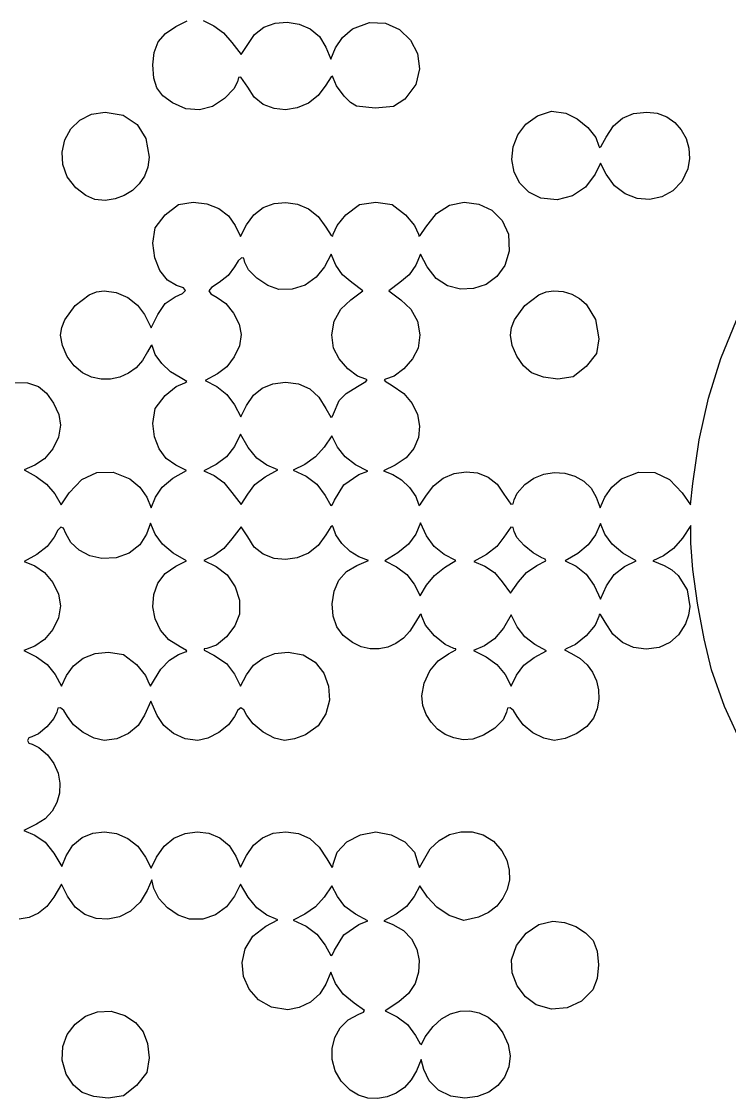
# Model space of a CAD drawing. Extents: x 15 to 288, y 15 to 288.
# Drawn here: x 55.8 to 113.8, y 103.4 to 191.7 of the extents above; entities that cross this region are included whole.
import ezdxf

# ---------------------------------------------------------------- set-up
doc = ezdxf.new("R2010")
doc.units = 0

msp = doc.modelspace()

# ---------------------------------------------------------------- linework, layer by layer
at = {"layer": 'Image'}
for p, q in [((68.40051, 191.28818), (69.333467, 191.770629)), ((70.665795, 191.786173), (71.537747, 191.368259)), ((76.549061, 191.572335), (77.534308, 191.659589)), ((77.534308, 191.659589), (78.517652, 191.503813)), ((67.552755, 190.724276), (68.40051, 191.28818)), ((71.537747, 191.368259), (72.332743, 190.788311)), ((72.332743, 190.788311), (73.019677, 189.980829)), ((74.862915, 190.658642), (75.634426, 191.239527)), ((75.634426, 191.239527), (76.549061, 191.572335)), ((78.517652, 191.503813), (79.42658, 191.107531)), ((79.42658, 191.107531), (80.188581, 190.473266)), ((82.090226, 190.39501), (82.910759, 191.097597)), ((82.910759, 191.097597), (84.295733, 191.624855)), ((84.295733, 191.624855), (85.602404, 191.576461)), ((85.602404, 191.576461), (86.748892, 191.062051)), ((86.748892, 191.062051), (87.65332, 190.19126)), ((66.632117, 189.182381), (66.969213, 190.032261)), ((66.969213, 190.032261), (67.552755, 190.724276)), ((73.019677, 189.980829), (73.782629, 188.999665)), ((74.30704, 189.827154), (74.862915, 190.658642)), ((80.188581, 190.473266), (80.73114, 189.603544)), ((81.521489, 189.561827), (82.090226, 190.39501)), ((87.65332, 190.19126), (88.233811, 189.073723)), ((66.5237, 188.14488), (66.632117, 189.182381)), ((73.782629, 188.999665), (74.30704, 189.827154)), ((80.73114, 189.603544), (81.132057, 188.635644)), ((81.132057, 188.635644), (81.521489, 189.561827)), ((88.233811, 189.073723), (88.408486, 187.819077)), ((66.601221, 187.077944), (66.5237, 188.14488)), ((81.27765, 187.231385), (81.150529, 187.164469)), ((81.326988, 187.102909), (81.27765, 187.231385)), ((88.408486, 187.819077), (88.095468, 186.536956)), ((66.864324, 186.264123), (66.601221, 187.077944)), ((73.478456, 186.751487), (73.164479, 186.177602)), ((73.552182, 187.105897), (73.478456, 186.751487)), ((73.744107, 187.139832), (73.552182, 187.105897)), ((74.307027, 186.334597), (73.744107, 187.139832)), ((80.717817, 186.498863), (80.092076, 185.635963)), ((81.150529, 187.164469), (80.717817, 186.498863)), ((81.595613, 186.442475), (81.326988, 187.102909)), ((82.222689, 185.591009), (81.595613, 186.442475)), ((88.095468, 186.536956), (87.212879, 185.336997)), ((67.358814, 185.614961), (66.864324, 186.264123)), ((68.1305, 185.042), (67.358814, 185.614961)), ((73.164479, 186.177602), (72.409596, 185.390777)), ((74.850157, 185.501647), (74.307027, 186.334597)), ((75.591014, 184.915725), (74.850157, 185.501647)), ((80.092076, 185.635963), (79.29221, 185.010564)), ((82.744921, 185.061873), (82.222689, 185.591009)), ((69.239994, 184.560703), (68.130496, 185.042025)), ((68.130496, 185.042025), (68.1305, 185.042)), ((71.409408, 184.737515), (70.34292, 184.460012)), ((72.409596, 185.390777), (71.409408, 184.737515)), ((76.467622, 184.575244), (75.591014, 184.915725)), ((78.380196, 184.624252), (77.418008, 184.478616)), ((79.29221, 185.010564), (78.380196, 184.624252)), ((83.232053, 184.764066), (82.744921, 185.061873)), ((84.768569, 184.603501), (83.232053, 184.764066)), ((86.258314, 184.747908), (84.768569, 184.603501)), ((87.212879, 185.336997), (86.258314, 184.747908)), ((60.545707, 183.627084), (61.487269, 184.111351)), ((61.487269, 184.111351), (62.61161, 184.287898)), ((62.61161, 184.287898), (64.099602, 184.024486)), ((64.099602, 184.024486), (65.237769, 183.275977)), ((70.34292, 184.460012), (69.239994, 184.560703)), ((77.418008, 184.478616), (76.467622, 184.575244)), ((97.123613, 183.297772), (98.076433, 183.962681)), ((98.076433, 183.962681), (99.238851, 184.365156)), ((99.238851, 184.365156), (100.397593, 184.184007)), ((100.397593, 184.184007), (101.337507, 183.726914)), ((101.337507, 183.726914), (102.213176, 183.014634)), ((104.322433, 183.150004), (105.057197, 183.794892)), ((105.057197, 183.794892), (105.960372, 184.167825)), ((105.960372, 184.167825), (107.062679, 184.287894)), ((107.062679, 184.287894), (107.912887, 184.182657)), ((107.912887, 184.182657), (108.679248, 183.885403)), ((108.679248, 183.885403), (109.341932, 183.423817)), ((59.316163, 182.007627), (59.813234, 182.903156)), ((59.813234, 182.903156), (60.545707, 183.627084)), ((65.237769, 183.275977), (65.965279, 182.104961)), ((96.460168, 182.427691), (97.123613, 183.297772)), ((102.213176, 183.014634), (102.859656, 182.211393)), ((103.725359, 182.214074), (104.322433, 183.150004)), ((109.341932, 183.423817), (109.88111, 182.825584)), ((109.88111, 182.825584), (110.276953, 182.118389)), ((59.080804, 181.008556), (59.316163, 182.007627)), ((65.965279, 182.104961), (66.2213, 180.574028)), ((96.082739, 181.429859), (96.460168, 182.427691)), ((102.859656, 182.211393), (103.112003, 181.481417)), ((103.292275, 181.487924), (103.725359, 182.214074)), ((110.276953, 182.118389), (110.50963, 181.329917)), ((95.987969, 180.381696), (96.082739, 181.429859)), ((103.112003, 181.481417), (103.160475, 181.382695)), ((103.160475, 181.382695), (103.292275, 181.487924)), ((110.50963, 181.329917), (110.559312, 180.487854)), ((59.133468, 179.974003), (59.080804, 181.008556)), ((66.2213, 180.574028), (66.124203, 179.770741)), ((96.172499, 179.360624), (95.987969, 180.381696)), ((110.559312, 180.487854), (110.406169, 179.619884)), ((59.500467, 178.972027), (59.133468, 179.974003)), ((66.124203, 179.770741), (65.848673, 179.036393)), ((96.632969, 178.444064), (96.172499, 179.360624)), ((103.247257, 180.09956), (102.801535, 179.19525)), ((103.708679, 179.198287), (103.247257, 180.09956)), ((110.406169, 179.619884), (109.911563, 178.580827)), ((60.20811, 178.070688), (59.500467, 178.972027)), ((65.848673, 179.036393), (65.418348, 178.389394)), ((97.366023, 177.709436), (96.632969, 178.444064)), ((102.801535, 179.19525), (102.015716, 178.116614)), ((104.395414, 178.233592), (103.708679, 179.198287)), ((109.911563, 178.580827), (109.178211, 177.814718)), ((61.036643, 177.443418), (60.20811, 178.070688)), ((64.856869, 177.848154), (64.187875, 177.431085)), ((65.418348, 178.389394), (64.856869, 177.848154)), ((98.3683, 177.234161), (97.366023, 177.709436)), ((102.015716, 178.116614), (100.950942, 177.401926)), ((105.266001, 177.568449), (104.395414, 178.233592)), ((106.250008, 177.198424), (105.266001, 177.568449)), ((109.178211, 177.814718), (108.276546, 177.325992)), ((61.7722, 177.109), (61.036643, 177.443418)), ((62.621901, 177.043101), (61.7722, 177.109008)), ((61.7722, 177.109008), (61.7722, 177.109)), ((63.435005, 177.156597), (62.621901, 177.043101)), ((64.187875, 177.431085), (63.435005, 177.156597)), ((67.551828, 175.864987), (68.626285, 176.694967)), ((68.626285, 176.694967), (69.848618, 176.893077)), ((69.848618, 176.893077), (70.960157, 176.760162)), ((70.960157, 176.760162), (71.934992, 176.378762)), ((75.587503, 176.446874), (76.482424, 176.785746)), ((76.482424, 176.785746), (77.437919, 176.880228)), ((77.437919, 176.880228), (78.396597, 176.731934)), ((78.396597, 176.731934), (79.301071, 176.342478)), ((82.368473, 175.864989), (83.467293, 176.708114)), ((83.467293, 176.708114), (84.817753, 176.893079)), ((84.817753, 176.893079), (86.168217, 176.708113)), ((86.168217, 176.708113), (87.267033, 175.864989)), ((89.786517, 175.974016), (90.874973, 176.643899)), ((90.874973, 176.643899), (92.071275, 176.888534)), ((92.071275, 176.888534), (93.26367, 176.740282)), ((93.26367, 176.740282), (94.340403, 176.2315)), ((98.368295, 177.23416), (98.3683, 177.234161)), ((99.703154, 177.093628), (98.368295, 177.23416)), ((100.950942, 177.401926), (99.703154, 177.093628)), ((107.277, 177.119083), (106.250008, 177.198424)), ((108.276546, 177.325992), (107.277, 177.119083)), ((66.71754, 174.782816), (67.551828, 175.864987)), ((71.934992, 176.378762), (72.726488, 175.774888)), ((72.726488, 175.774888), (73.288008, 174.974557)), ((74.208942, 175.029511), (74.810546, 175.862)), ((74.810546, 175.862), (75.587503, 176.446874)), ((79.301071, 176.342478), (80.093949, 175.713471)), ((81.638456, 174.974573), (82.368473, 175.864989)), ((87.267033, 175.864989), (87.997051, 174.974571)), ((88.917661, 174.846528), (89.786517, 175.974016)), ((94.340403, 176.2315), (95.189721, 175.394548)), ((73.288008, 174.974557), (73.719646, 174.08332)), ((73.719646, 174.08332), (74.208942, 175.029511)), ((80.093949, 175.713471), (80.717842, 174.846528)), ((81.327013, 174.277489), (81.638456, 174.974573)), ((87.997051, 174.974571), (88.308493, 174.277489)), ((95.189721, 175.394548), (95.699868, 174.261784)), ((66.524868, 173.521537), (66.71754, 174.782816)), ((80.717842, 174.846528), (81.16474, 174.149603)), ((81.16474, 174.149603), (81.282748, 174.109237)), ((81.282748, 174.109237), (81.327013, 174.277489)), ((88.308493, 174.277489), (88.352757, 174.109236)), ((88.352757, 174.109236), (88.470764, 174.149603)), ((88.470764, 174.149603), (88.917661, 174.846528)), ((95.699868, 174.261784), (95.759091, 172.865568)), ((66.682519, 172.342244), (66.524868, 173.521537)), ((67.107155, 171.291241), (66.682519, 172.342244)), ((73.794195, 172.328358), (73.516608, 172.084383)), ((74.001693, 172.295117), (73.794195, 172.328358)), ((74.083266, 171.960405), (74.001693, 172.295117)), ((81.16295, 172.636395), (80.607876, 171.605685)), ((81.542608, 171.733453), (81.16295, 172.636395)), ((88.472577, 172.636378), (88.092916, 171.733436)), ((89.027651, 171.605668), (88.472577, 172.636378)), ((95.759091, 172.865568), (95.404715, 171.699576)), ((73.224763, 171.587446), (72.711056, 170.892335)), ((73.516608, 172.084383), (73.224763, 171.587446)), ((74.363603, 171.344459), (74.083266, 171.960405)), ((75.062961, 170.656756), (74.363603, 171.344459)), ((80.607876, 171.605685), (79.930807, 170.733332)), ((82.080016, 170.942504), (81.542608, 171.733453)), ((88.092916, 171.733436), (87.55551, 170.942488)), ((89.768717, 170.644705), (89.027651, 171.605668)), ((95.404715, 171.699576), (94.743347, 170.790314)), ((67.729388, 170.491217), (67.107155, 171.291241)), ((68.479828, 170.064857), (67.729388, 170.491217)), ((72.711056, 170.892335), (71.968613, 170.302326)), ((75.968862, 170.066455), (75.062961, 170.656756)), ((79.930807, 170.733332), (79.015812, 170.099104)), ((82.838948, 170.308833), (82.080016, 170.942504)), ((87.55551, 170.942488), (86.796586, 170.308816)), ((90.706292, 170.034712), (89.768717, 170.644705)), ((94.743347, 170.790314), (93.858903, 170.153491)), ((61.913286, 169.544715), (62.526907, 169.634822)), ((62.526907, 169.634822), (63.522198, 169.488648)), ((69.03761, 169.870302), (68.479828, 170.064857)), ((68.973029, 169.413319), (69.202566, 169.657061)), ((69.202566, 169.657061), (69.03761, 169.870302)), ((71.343453, 169.909649), (71.115707, 169.624346)), ((71.115707, 169.624346), (71.276287, 169.37393)), ((71.968613, 170.302326), (71.343453, 169.909649)), ((76.868826, 169.742715), (75.968862, 170.066455)), ((77.962086, 169.752423), (76.868826, 169.742715)), ((79.015812, 170.099104), (77.962086, 169.752423)), ((82.765061, 168.874044), (83.745886, 169.635972)), ((83.745886, 169.635972), (82.838948, 170.308833)), ((86.796586, 170.308816), (85.889646, 169.635955)), ((85.889646, 169.635955), (86.870471, 168.874027)), ((91.756459, 169.759983), (90.706292, 170.034712)), ((92.835302, 169.804812), (91.756459, 169.759983)), ((93.858903, 170.153491), (92.835302, 169.804812)), ((98.803658, 169.544283), (99.41728, 169.63439)), ((99.41728, 169.63439), (100.196834, 169.560742)), ((60.144049, 168.426659), (61.29353, 169.294844)), ((61.29353, 169.294844), (61.913286, 169.544715)), ((63.522198, 169.488648), (64.462746, 169.080601)), ((64.462746, 169.080601), (65.263004, 168.46116)), ((67.548984, 168.584856), (68.347327, 169.127262)), ((68.347327, 169.127262), (68.973029, 169.413319)), ((71.276287, 169.37393), (71.816105, 169.085916)), ((71.816105, 169.085916), (72.504777, 168.57697)), ((81.946182, 168.120726), (82.765061, 168.874044)), ((86.870471, 168.874027), (87.689353, 168.120707)), ((97.034421, 168.426228), (98.183903, 169.294412)), ((98.183903, 169.294412), (98.803658, 169.544283)), ((100.196834, 169.560742), (100.906745, 169.344666)), ((100.906745, 169.344666), (101.536443, 168.997449)), ((101.536443, 168.997449), (102.075356, 168.53038)), ((59.295327, 167.251976), (60.144049, 168.426659)), ((65.263004, 168.46116), (65.837427, 167.680802)), ((66.924337, 167.687102), (67.548984, 168.584856)), ((72.504777, 168.57697), (73.136961, 167.785476)), ((81.409578, 167.129864), (81.946182, 168.120726)), ((87.689353, 168.120707), (88.225956, 167.129845)), ((96.185699, 167.251544), (97.034421, 168.426228)), ((102.075356, 168.53038), (102.838541, 167.281839)), ((59.05152, 166.618981), (59.295327, 167.251976)), ((65.837427, 167.680802), (66.399182, 166.585832)), ((66.399182, 166.585832), (66.924337, 167.687102)), ((73.136961, 167.785476), (73.59963, 166.885999)), ((81.197656, 166.020442), (81.409578, 167.129864)), ((88.225956, 167.129845), (88.437878, 166.020424)), ((95.941893, 166.618549), (96.185699, 167.251544)), ((102.838541, 167.281839), (103.11173, 165.68935)), ((113.128944, 164.085129), (114.402756, 167.216798)), ((58.964227, 165.992502), (59.05152, 166.618981)), ((73.59963, 166.885999), (73.779755, 166.053106)), ((73.779755, 166.053106), (73.625832, 165.125495)), ((95.8546, 165.99207), (95.941893, 166.618549)), ((59.112673, 165.137168), (58.964227, 165.992502)), ((66.475267, 165.181449), (66.384248, 165.136337)), ((66.511909, 165.065421), (66.475267, 165.181449)), ((81.352821, 164.911444), (81.197656, 166.020442)), ((88.437878, 166.020424), (88.282711, 164.911427)), ((95.999928, 165.151492), (95.8546, 165.99207)), ((96.387176, 164.271117), (95.999928, 165.151492)), ((103.11173, 165.68935), (102.912259, 164.478555)), ((59.509268, 164.251415), (59.112673, 165.137168)), ((66.093937, 164.621022), (65.685237, 163.904247)), ((66.384248, 165.136337), (66.093937, 164.621022)), ((66.725489, 164.413397), (66.511909, 165.065421)), ((67.255687, 163.674914), (66.725489, 164.413397)), ((73.625832, 165.125495), (73.205267, 164.204207)), ((81.808584, 164.053485), (81.352821, 164.911444)), ((88.282711, 164.911427), (87.825659, 164.050662)), ((96.943235, 163.480451), (96.387176, 164.271117)), ((102.912259, 164.478555), (102.08364, 163.40648)), ((60.0809, 163.461753), (59.509268, 164.251415)), ((60.754457, 162.894692), (60.0809, 163.461753)), ((65.685237, 163.904247), (65.152871, 163.314528)), ((67.977506, 162.991889), (67.255687, 163.674914)), ((72.58403, 163.398616), (71.828095, 162.818096)), ((73.205267, 164.204207), (72.58403, 163.398616)), ((82.517395, 163.234264), (81.808584, 164.053485)), ((87.825659, 164.050662), (87.115388, 163.231766)), ((97.595, 162.909), (96.943235, 163.480451)), ((102.08364, 163.40648), (101.001864, 162.572017)), ((112.107606, 160.811815), (113.128944, 164.085129)), ((61.50653, 162.553211), (60.754457, 162.894692)), ((62.284163, 162.387034), (61.50653, 162.553211)), ((63.816623, 162.548422), (63.062484, 162.388118)), ((64.521709, 162.859906), (63.816623, 162.548422)), ((65.152871, 163.314528), (64.521709, 162.859906)), ((68.765949, 162.506241), (67.977506, 162.991889)), ((69.324036, 162.199119), (68.765949, 162.506241)), ((71.828095, 162.818096), (70.814305, 162.272134)), ((83.305156, 162.620483), (82.517395, 163.234264)), ((83.997771, 162.378844), (83.305156, 162.620483)), ((86.324627, 162.619432), (85.626101, 162.378357)), ((87.115388, 163.231766), (86.324627, 162.619432)), ((98.567457, 162.543252), (97.595, 162.909)), ((97.595, 162.909), (97.595, 162.909)), ((99.74019, 162.38643), (98.567457, 162.543252)), ((101.001864, 162.572017), (99.74019, 162.38643)), ((55.15385, 162.119999), (56.232148, 162.066228)), ((56.232148, 162.066228), (57.150181, 161.77392)), ((57.150181, 161.77392), (57.808052, 161.229324)), ((63.062484, 162.388118), (62.284163, 162.387034)), ((67.551834, 161.048341), (68.442252, 161.777909)), ((68.442252, 161.777909), (69.139334, 162.088271)), ((69.139334, 162.088271), (69.324036, 162.199119)), ((70.814305, 162.272134), (71.768431, 161.770678)), ((71.768431, 161.770678), (72.590859, 161.126508)), ((74.781184, 161.058513), (75.495433, 161.647982)), ((75.495433, 161.647982), (76.370195, 162.003531)), ((76.370195, 162.003531), (77.415548, 162.13115)), ((77.415548, 162.13115), (78.483076, 162.003052)), ((78.483076, 162.003052), (79.402072, 161.594254)), ((82.376584, 161.191888), (83.306379, 161.774341)), ((83.306379, 161.774341), (83.998576, 162.201272)), ((84.096142, 162.331145), (83.997771, 162.378844)), ((83.998576, 162.201272), (84.096142, 162.331145)), ((85.626101, 162.378357), (85.511458, 162.336457)), ((85.511458, 162.336457), (85.573335, 162.22272)), ((85.573335, 162.22272), (86.156976, 161.849191)), ((86.156976, 161.849191), (87.115876, 161.199207)), ((57.808052, 161.229324), (58.389213, 160.413671)), ((66.721848, 159.973885), (67.551834, 161.048341)), ((72.590859, 161.126508), (73.228341, 160.281928)), ((74.217368, 160.22913), (74.781184, 161.058513)), ((79.402072, 161.594254), (80.156643, 160.915092)), ((80.156643, 160.915092), (80.730898, 159.9759)), ((81.806139, 160.640411), (82.376584, 161.191888)), ((87.115876, 161.199207), (87.813311, 160.395321)), ((111.337121, 157.393314), (112.107606, 160.811815)), ((58.389213, 160.413671), (58.803805, 159.484425)), ((66.523734, 158.751551), (66.721848, 159.973885)), ((73.228341, 160.281928), (73.734123, 159.294631)), ((73.734123, 159.294631), (74.217368, 160.22913)), ((80.730898, 159.9759), (81.123782, 159.275993)), ((81.335658, 159.543915), (81.806129, 160.640415)), ((81.806129, 160.640415), (81.806139, 160.640411)), ((87.813311, 160.395321), (88.247321, 159.490785)), ((58.803805, 159.484425), (58.961971, 158.59905)), ((81.123782, 159.275993), (81.238969, 159.298531)), ((81.238969, 159.298531), (81.335658, 159.543915)), ((88.247321, 159.490785), (88.415945, 158.538852)), ((58.961971, 158.59905), (58.784824, 157.6316)), ((66.65608, 157.644507), (66.523734, 158.751551)), ((88.415945, 158.538852), (88.317221, 157.592775)), ((58.784824, 157.6316), (58.313855, 156.668221)), ((67.034568, 156.670613), (66.65608, 157.644507)), ((73.71202, 157.858603), (73.217284, 156.868126)), ((74.349104, 156.778823), (73.71202, 157.858603)), ((81.205103, 157.731801), (80.586365, 156.804729)), ((81.669843, 156.804729), (81.205103, 157.731801)), ((88.317221, 157.592775), (87.949188, 156.705808)), ((110.815868, 153.826084), (111.337121, 157.393314)), ((58.313855, 156.668221), (57.639777, 155.850052)), ((67.63138, 155.880193), (67.034568, 156.670613)), ((73.217284, 156.868126), (72.572628, 156.021158)), ((75.062703, 155.905372), (74.349104, 156.778823)), ((80.586365, 156.804729), (79.867862, 156.008425)), ((82.296532, 155.998198), (81.669843, 156.804729)), ((87.949188, 156.705808), (87.309886, 155.931202)), ((57.639777, 155.850052), (56.853301, 155.31823)), ((68.418694, 155.323571), (67.63138, 155.880193)), ((72.572628, 156.021158), (71.717434, 155.375716)), ((75.883744, 155.321653), (75.062703, 155.905372)), ((79.867862, 156.008425), (79.009255, 155.395749)), ((83.150633, 155.360939), (82.296532, 155.998198)), ((87.309886, 155.931202), (86.397352, 155.322211)), ((56.853301, 155.31823), (55.963807, 154.944229)), ((55.963807, 154.944229), (56.956086, 154.409853)), ((60.710829, 154.159168), (61.938811, 154.726315)), ((61.938811, 154.726315), (63.279339, 154.74864)), ((63.279339, 154.74864), (64.650961, 154.20745)), ((68.178592, 154.249745), (69.286362, 154.903347)), ((69.286362, 154.903347), (68.418694, 155.323571)), ((71.717434, 155.375716), (70.712314, 154.873778)), ((70.712314, 154.873778), (71.561027, 154.467003)), ((75.740269, 154.383621), (76.781299, 154.944257)), ((76.781299, 154.944257), (75.883744, 155.321653)), ((79.009255, 155.395749), (78.050882, 154.913843)), ((78.050882, 154.913843), (79.094192, 154.416324)), ((82.187869, 153.713881), (83.433899, 154.564092)), ((84.166683, 154.844222), (83.150633, 155.360939)), ((83.433899, 154.564092), (84.166683, 154.844222)), ((86.397352, 155.322211), (85.436101, 154.856661)), ((85.436101, 154.856661), (86.221148, 154.558188)), ((86.221148, 154.558188), (86.922923, 154.137186)), ((90.343273, 154.261052), (91.255288, 154.647364)), ((91.255288, 154.647364), (92.217475, 154.793)), ((92.217475, 154.793), (93.167861, 154.696371)), ((93.167861, 154.696371), (94.04447, 154.35589)), ((97.770566, 154.27269), (98.593075, 154.600426)), ((98.593075, 154.600426), (99.462634, 154.730332)), ((99.462634, 154.730332), (100.333166, 154.670587)), ((100.333166, 154.670587), (101.158593, 154.429368)), ((104.984558, 154.207452), (106.356207, 154.74866)), ((106.356207, 154.74866), (107.696741, 154.726315)), ((107.696741, 154.726315), (108.924742, 154.159106)), ((56.956086, 154.409853), (57.812896, 153.768333)), ((57.812896, 153.768333), (58.479476, 152.976363)), ((59.676841, 153.06589), (60.710829, 154.159168)), ((64.650961, 154.20745), (65.467052, 153.515426)), ((67.297616, 153.526887), (68.178592, 154.249745)), ((71.561027, 154.467003), (72.339614, 153.89492)), ((72.339614, 153.89492), (73.019717, 153.090713)), ((74.317439, 152.960441), (74.892888, 153.7343)), ((74.892888, 153.7343), (75.740269, 154.383621)), ((79.094192, 154.416324), (79.993036, 153.760814)), ((79.993036, 153.760814), (80.651042, 152.841904)), ((81.419603, 152.454398), (82.18787, 153.713878)), ((82.18787, 153.713878), (82.187869, 153.713881)), ((86.922923, 154.137186), (87.593758, 153.489165)), ((89.543408, 153.635653), (90.343273, 154.261052)), ((94.04447, 154.35589), (94.785327, 153.769968)), ((94.785327, 153.769968), (95.328456, 152.937017)), ((96.416749, 153.024089), (97.041184, 153.73895)), ((97.041184, 153.73895), (97.770566, 154.27269)), ((101.158593, 154.429368), (101.892838, 154.014851)), ((101.892838, 154.014851), (102.489825, 153.435212)), ((104.168471, 153.51543), (104.984558, 154.207452)), ((108.924742, 154.159106), (109.958788, 153.065722)), ((110.625151, 152.076904), (110.815868, 153.826084)), ((58.479476, 152.976363), (59.010595, 152.077249)), ((59.010595, 152.077249), (59.676841, 153.06589)), ((65.467052, 153.515426), (66.025111, 152.70764)), ((66.735122, 152.706775), (67.297616, 153.526887)), ((73.019717, 153.090713), (73.782669, 152.109547)), ((73.782669, 152.109547), (74.317439, 152.960443)), ((74.317439, 152.960443), (74.317439, 152.960441)), ((80.651042, 152.841904), (81.128642, 152.010548)), ((87.593758, 153.489165), (88.100126, 152.769283)), ((88.917666, 152.772753), (89.543408, 153.635653)), ((95.328456, 152.937017), (95.889122, 152.132667)), ((96.157027, 152.49488), (96.416749, 153.024089)), ((102.489825, 153.435212), (102.903474, 152.69863)), ((103.610408, 152.707642), (104.168471, 153.51543)), ((109.958788, 153.065722), (110.625151, 152.076904)), ((66.025111, 152.70764), (66.399422, 151.817411)), ((66.399422, 151.817411), (66.735122, 152.706775)), ((81.128642, 152.010548), (81.265465, 152.089201)), ((81.265465, 152.089201), (81.419603, 152.454398)), ((88.100126, 152.769283), (88.308498, 152.132698)), ((88.308498, 152.132698), (88.360702, 152.032109)), ((88.360702, 152.032109), (88.492957, 152.119258)), ((88.492957, 152.119258), (88.917666, 152.772753)), ((95.889122, 152.132667), (96.082456, 152.155794)), ((96.082456, 152.155794), (96.157027, 152.49488)), ((102.903474, 152.69863), (103.236097, 151.817413)), ((103.236097, 151.817413), (103.610408, 152.707642)), ((58.987934, 150.242477), (58.731798, 150.00074)), ((59.207698, 150.149918), (58.987934, 150.242477)), ((59.402661, 149.72669), (59.207698, 150.149918)), ((66.345717, 150.564087), (66.013091, 149.68287)), ((66.72342, 149.665796), (66.345717, 150.564087)), ((73.782356, 150.271905), (73.019404, 149.290739)), ((74.306767, 149.444416), (73.782356, 150.271905)), ((81.142269, 150.262175), (80.717557, 149.60868)), ((81.274524, 150.349324), (81.142269, 150.262175)), ((81.326728, 150.248735), (81.274524, 150.349324)), ((81.535253, 149.611579), (81.326728, 150.248735)), ((88.48393, 150.589444), (88.100891, 149.678472)), ((88.982915, 149.543054), (88.48393, 150.589444)), ((95.887304, 150.24707), (95.318161, 149.421069)), ((96.082139, 150.227646), (95.887304, 150.24707)), ((96.157093, 149.886613), (96.082139, 150.227646)), ((103.242781, 150.548312), (102.834511, 149.625973)), ((103.617166, 149.657908), (103.242781, 150.548312)), ((110.671, 150.373), (109.979356, 149.34554)), ((110.671724, 148.930366), (110.671, 150.373)), ((58.42772, 149.421081), (57.852271, 148.647222)), ((58.731798, 150.00074), (58.42772, 149.421081)), ((59.812346, 148.984713), (59.402661, 149.72669)), ((66.013091, 149.68287), (65.455118, 148.789266)), ((67.311131, 148.841999), (66.72342, 149.665796)), ((73.019404, 149.290739), (72.339298, 148.486527)), ((74.849897, 148.611465), (74.306767, 149.444416)), ((80.717557, 149.60868), (80.091815, 148.74578)), ((82.042419, 148.891283), (81.535253, 149.611579)), ((88.100891, 149.678472), (87.513189, 148.847954)), ((89.61582, 148.658992), (88.982915, 149.543054)), ((95.318161, 149.421069), (94.742714, 148.64721)), ((96.395173, 149.387259), (96.157093, 149.886613)), ((96.98096, 148.74036), (96.395173, 149.387259)), ((102.834511, 149.625973), (102.24111, 148.794578)), ((104.202539, 148.839687), (103.617166, 149.657908)), ((109.979356, 149.34554), (109.23653, 148.497599)), ((57.852271, 148.647222), (57.00489, 147.997901)), ((60.493034, 148.355814), (59.812346, 148.984713)), ((65.455118, 148.789266), (64.592084, 148.118129)), ((68.19376, 148.122826), (67.311131, 148.841999)), ((72.339298, 148.486527), (71.560714, 147.914449)), ((75.590753, 148.025543), (74.849897, 148.611465)), ((80.091815, 148.74578), (79.29195, 148.120381)), ((82.715275, 148.242141), (82.042419, 148.891283)), ((87.513189, 148.847954), (86.638081, 148.130412)), ((90.436785, 148.002874), (89.61582, 148.658992)), ((94.742714, 148.64721), (93.895331, 147.997889)), ((97.721776, 148.12871), (96.98096, 148.74036)), ((102.24111, 148.794578), (101.387731, 148.090893)), ((105.084196, 148.122828), (104.202539, 148.839687)), ((109.23653, 148.497599), (108.421826, 147.90174)), ((110.818067, 146.78503), (110.671724, 148.930366)), ((57.00489, 147.997901), (55.96385, 147.437265)), ((61.364675, 147.896128), (60.493034, 148.355814)), ((62.347221, 147.66179), (61.364675, 147.896128)), ((63.523085, 147.724092), (62.347221, 147.66179)), ((64.592084, 148.118129), (63.523085, 147.724092)), ((69.2864, 147.478151), (68.19376, 148.122826)), ((71.560714, 147.914449), (70.712001, 147.507674)), ((70.712001, 147.507674), (71.717121, 147.005736)), ((76.467362, 147.685062), (75.590753, 148.025543)), ((77.417748, 147.588433), (76.467362, 147.685062)), ((78.379936, 147.734069), (77.417748, 147.588433)), ((79.29195, 148.120381), (78.379936, 147.734069)), ((83.420868, 147.818445), (82.715275, 148.242141)), ((83.252792, 147.10927), (84.212704, 147.515167)), ((84.212704, 147.515167), (83.420868, 147.818445)), ((86.638081, 148.130412), (85.558301, 147.493325)), ((85.558301, 147.493325), (86.529654, 146.998592)), ((91.39167, 147.509083), (90.436785, 148.002874)), ((90.445429, 146.933641), (91.39167, 147.509083)), ((93.895331, 147.997889), (92.854291, 147.437253)), ((98.424943, 147.735103), (97.721776, 148.12871)), ((98.717383, 147.605941), (98.424943, 147.735103)), ((98.767066, 147.483821), (98.717383, 147.605941)), ((101.387731, 148.090893), (100.349211, 147.478153)), ((106.176836, 147.478153), (105.084196, 148.122828)), ((108.421826, 147.90174), (107.555944, 147.485397)), ((55.96385, 147.437265), (56.853341, 147.063264)), ((56.853341, 147.063264), (57.639817, 146.53144)), ((67.548263, 146.450589), (68.418732, 147.057927)), ((68.418732, 147.057927), (69.2864, 147.478151)), ((71.717121, 147.005736), (72.619722, 146.323991)), ((82.419078, 146.602495), (83.252792, 147.10927)), ((86.529654, 146.998592), (87.354184, 146.372961)), ((89.622183, 146.272402), (90.445436, 146.93364)), ((90.445436, 146.93364), (90.445429, 146.933641)), ((92.854291, 147.437253), (93.757233, 147.057595)), ((93.757233, 147.057595), (94.548181, 146.520187)), ((97.18688, 146.5319), (98.039469, 147.097461)), ((98.039469, 147.097461), (98.767066, 147.483821)), ((100.349211, 147.478153), (101.268028, 147.033156)), ((101.268028, 147.033156), (102.076317, 146.393185)), ((104.371556, 146.367612), (105.208627, 147.009236)), ((105.208627, 147.009236), (105.208629, 147.009235)), ((105.208629, 147.009235), (106.176836, 147.478153)), ((107.555944, 147.485397), (108.469914, 147.101103)), ((108.469914, 147.101103), (109.101979, 146.751367)), ((109.101979, 146.751367), (109.631295, 146.288732)), ((111.202663, 144.00466), (110.818067, 146.78503)), ((57.639817, 146.53144), (58.313895, 145.713271)), ((66.945877, 145.64706), (67.548263, 146.450589)), ((72.619722, 146.323991), (73.282143, 145.363666)), ((81.389197, 144.99871), (81.791453, 145.888966)), ((81.791453, 145.888966), (82.419078, 146.602495)), ((87.354184, 146.372961), (87.972534, 145.563512)), ((88.971626, 145.49068), (89.622183, 146.272402)), ((94.548181, 146.520187), (95.181853, 145.761255)), ((95.181853, 145.761255), (95.854714, 144.844583)), ((95.854714, 144.844583), (96.527575, 145.761255)), ((96.527569, 145.761261), (97.18688, 146.5319)), ((96.527575, 145.761255), (96.527569, 145.761261)), ((102.076317, 146.393185), (102.722428, 145.467106)), ((103.749217, 145.443186), (104.371556, 146.367612)), ((109.631295, 146.288732), (110.35097, 145.108729)), ((58.313895, 145.713271), (58.784863, 144.749894)), ((66.608086, 144.713888), (66.945877, 145.64706)), ((73.282143, 145.363666), (73.642063, 144.251124)), ((81.231592, 143.96175), (81.389197, 144.99871)), ((87.972534, 145.563512), (88.444058, 144.623155)), ((88.444058, 144.623155), (88.971626, 145.49068)), ((102.722428, 145.467106), (103.258013, 144.346046)), ((103.258013, 144.346046), (103.749217, 145.443186)), ((110.35097, 145.108729), (110.567517, 143.729031)), ((58.784863, 144.749894), (58.962011, 143.782444)), ((66.531403, 143.717618), (66.608086, 144.713888)), ((73.642063, 144.251124), (73.637161, 143.112726)), ((81.31183, 142.943641), (81.231592, 143.96175)), ((111.74386, 141.091418), (111.202663, 144.00466)), ((58.962011, 143.782444), (58.784433, 142.812455)), ((66.712339, 142.724797), (66.531403, 143.717618)), ((73.637161, 143.112726), (73.25502, 142.142491)), ((88.562158, 143.093543), (88.460609, 143.069981)), ((88.596748, 142.920595), (88.562158, 143.093543)), ((103.146556, 143.093535), (103.111948, 142.920588)), ((103.248103, 143.069974), (103.146556, 143.093535)), ((110.567517, 143.729031), (110.467923, 143.016776)), ((58.784433, 142.812455), (58.31163, 141.848567)), ((67.147407, 141.801971), (66.712339, 142.724797)), ((81.613221, 142.079779), (81.31183, 142.943641)), ((88.067582, 142.44316), (87.617588, 141.724071)), ((88.460609, 143.069981), (88.067582, 142.44316)), ((88.902985, 142.208832), (88.596748, 142.920595)), ((89.630934, 141.342986), (88.902985, 142.208832)), ((95.92357, 143.041959), (95.286483, 141.962179)), ((96.418303, 142.077125), (95.92357, 143.041959)), ((102.805741, 142.208827), (102.077788, 141.342985)), ((103.111948, 142.920588), (102.805741, 142.208827)), ((103.641114, 142.443153), (103.248103, 143.069974)), ((104.274552, 141.479571), (103.641114, 142.443153)), ((110.219514, 142.317573), (109.654527, 141.415993)), ((110.467923, 143.016776), (110.219514, 142.317573)), ((58.31163, 141.848567), (57.633497, 141.030002)), ((67.833119, 141.015685), (67.147407, 141.801971)), ((73.25502, 142.142491), (72.571713, 141.236495)), ((82.140382, 141.361348), (81.613221, 142.079779)), ((82.897932, 140.77953), (82.140382, 141.361348)), ((87.617588, 141.724071), (87.079131, 141.140593)), ((90.495806, 140.609086), (89.630934, 141.342986)), ((95.286483, 141.962179), (94.568944, 141.087065)), ((97.047981, 141.248416), (96.418303, 142.077125)), ((102.077788, 141.342985), (101.2129, 140.609087)), ((105.049363, 140.78952), (104.274552, 141.479571)), ((109.654527, 141.415993), (108.934523, 140.774719)), ((56.839931, 140.495984), (55.937023, 140.116339)), ((57.633497, 141.030002), (56.839931, 140.495984)), ((68.765987, 140.432487), (67.833119, 141.015685)), ((69.281305, 140.142176), (68.765987, 140.432487)), ((71.749733, 140.565021), (70.951571, 140.298356)), ((72.571713, 141.236495), (71.749733, 140.565021)), ((83.62694, 140.439851), (82.897932, 140.77953)), ((84.364694, 140.267067), (83.62694, 140.439851)), ((86.468411, 140.69794), (85.801631, 140.401325)), ((87.079131, 141.140593), (86.468411, 140.69794)), ((91.212808, 140.293165), (90.495806, 140.609086)), ((93.738423, 140.499359), (92.827451, 140.116322)), ((94.568944, 141.087065), (93.738423, 140.499359)), ((97.867163, 140.610845), (97.047981, 141.248416)), ((98.821289, 140.109389), (97.867163, 140.610845)), ((101.2129, 140.609087), (100.495888, 140.293158)), ((105.958016, 140.377925), (105.049363, 140.78952)), ((108.934523, 140.774719), (108.050381, 140.387907)), ((112.360004, 138.547466), (111.74386, 141.091418)), ((55.937023, 140.116339), (56.983413, 139.617354)), ((56.983413, 139.617354), (57.868667, 138.982144)), ((60.810139, 139.488369), (61.784974, 139.86977)), ((61.784974, 139.86977), (62.896513, 140.002684)), ((62.896513, 140.002684), (64.118847, 139.804571)), ((64.118847, 139.804571), (65.193303, 138.974584)), ((67.889669, 139.347967), (68.620964, 139.813835)), ((68.620964, 139.813835), (69.210389, 140.014515)), ((69.210389, 140.014515), (69.326417, 140.051157)), ((69.326417, 140.051157), (69.281305, 140.142176)), ((70.951571, 140.298356), (70.725411, 140.263858)), ((70.725411, 140.263858), (70.741904, 140.162868)), ((70.741904, 140.162868), (71.530944, 139.734061)), ((71.530944, 139.734061), (72.56491, 139.063854)), ((75.569643, 139.506762), (76.532727, 139.874905)), ((76.532727, 139.874905), (77.629215, 140.002613)), ((77.629215, 140.002613), (78.869633, 139.774914)), ((78.869633, 139.774914), (79.849229, 139.161227)), ((85.094991, 140.255963), (84.364694, 140.267067)), ((85.801631, 140.401325), (85.094991, 140.255963)), ((89.946883, 139.290664), (90.795431, 139.856696)), ((90.795431, 139.856696), (91.374162, 140.174368)), ((91.387423, 140.260118), (91.212808, 140.293165)), ((91.374162, 140.174368), (91.387423, 140.260118)), ((92.827451, 140.116322), (93.873841, 139.617337)), ((93.873841, 139.617337), (94.759095, 138.982127)), ((96.96818, 138.912869), (97.811464, 139.565554)), ((97.811464, 139.565554), (97.811469, 139.565565)), ((97.811469, 139.565565), (98.821289, 140.109389)), ((100.495888, 140.293158), (100.311185, 140.18231)), ((100.311185, 140.18231), (100.86927, 139.875188)), ((100.86927, 139.875188), (101.572397, 139.47677)), ((106.992984, 140.249713), (105.958016, 140.377925)), ((108.050381, 140.387907), (106.992984, 140.249713)), ((57.868667, 138.982144), (58.527643, 138.155644)), ((59.457123, 138.084164), (60.018643, 138.884496)), ((60.018643, 138.884496), (60.810139, 139.488369)), ((65.193303, 138.974584), (65.922871, 138.084166)), ((67.182535, 138.61157), (67.889673, 139.347966)), ((67.889673, 139.347966), (67.889669, 139.347967)), ((72.56491, 139.063854), (73.239024, 138.184631)), ((74.208655, 138.139043), (74.781205, 138.920651)), ((74.781205, 138.920651), (75.569643, 139.506762)), ((79.849229, 139.161227), (80.546401, 138.26567)), ((89.248173, 138.451605), (89.946883, 139.290664)), ((94.759095, 138.982127), (95.418071, 138.155627)), ((96.358774, 138.107314), (96.96818, 138.912869)), ((101.572397, 139.47677), (102.153992, 138.95922)), ((102.153992, 138.95922), (102.606551, 138.344563)), ((58.527643, 138.155644), (59.025482, 137.192924)), ((59.025482, 137.192924), (59.457123, 138.084164)), ((65.922871, 138.084166), (66.233233, 137.387084)), ((66.651203, 137.760466), (67.182535, 138.61157)), ((73.239024, 138.184631), (73.719359, 137.192852)), ((73.719359, 137.192852), (74.208655, 138.139043)), ((80.546401, 138.26567), (80.939546, 137.19236)), ((88.773822, 137.456094), (89.248173, 138.451605)), ((95.418071, 138.155627), (95.91591, 137.192907)), ((95.91591, 137.192907), (96.358774, 138.107314)), ((102.606551, 138.344563), (102.922573, 137.654823)), ((113.434822, 135.532456), (112.360004, 138.547466)), ((66.233233, 137.387084), (66.344081, 137.202382)), ((66.344081, 137.202382), (66.651203, 137.760466)), ((80.939546, 137.19236), (81.007063, 136.045415)), ((88.598351, 136.420706), (88.773822, 137.456094)), ((102.922573, 137.654823), (103.094554, 136.912024)), ((103.094554, 136.912024), (103.114992, 136.138191)), ((81.007063, 136.045415), (80.727348, 134.92895)), ((88.688843, 135.627043), (88.598351, 136.420706)), ((103.114992, 136.138191), (102.976385, 135.355348)), ((58.742865, 135.403326), (58.661528, 135.069908)), ((58.949464, 135.438738), (58.742865, 135.403326)), ((59.225204, 135.199823), (58.949464, 135.438738)), ((59.513964, 134.71026), (59.225204, 135.199823)), ((66.3558, 135.98715), (65.854164, 134.81253)), ((66.883495, 134.8085), (66.3558, 135.98715)), ((73.513081, 135.237927), (73.230505, 134.71025)), ((73.749646, 135.425648), (73.513081, 135.237927)), ((73.978521, 135.2766), (73.749646, 135.425648)), ((74.238025, 134.793967), (73.978521, 135.2766)), ((88.947198, 134.894291), (88.688843, 135.627043)), ((95.633309, 135.403324), (95.551971, 135.069906)), ((95.839909, 135.438736), (95.633309, 135.403324)), ((96.115649, 135.199821), (95.839909, 135.438736)), ((96.40441, 134.710258), (96.115649, 135.199821)), ((102.976385, 135.355348), (102.67123, 134.585518)), ((114.978368, 132.142182), (113.434822, 135.532456)), ((58.409887, 134.548003), (57.819018, 133.875808)), ((58.661528, 135.069908), (58.409887, 134.548003)), ((60.020759, 134.024815), (59.513964, 134.71026)), ((65.854164, 134.81253), (65.316989, 133.975522)), ((67.434815, 133.971465), (66.883495, 134.8085)), ((73.230505, 134.71025), (72.723715, 134.024805)), ((74.75419, 134.102425), (74.238025, 134.793967)), ((80.727348, 134.92895), (80.0788, 133.947084)), ((89.350985, 134.241653), (88.947198, 134.894291)), ((89.877777, 133.688329), (89.350985, 134.241653)), ((95.271634, 134.453965), (94.572276, 133.766264)), ((95.551971, 135.069906), (95.271634, 134.453965)), ((96.913354, 134.021586), (96.40441, 134.710258)), ((102.67123, 134.585518), (102.125332, 133.909323)), ((57.819018, 133.875808), (57.134999, 133.29515)), ((60.809591, 133.392277), (60.020759, 134.024815)), ((61.703768, 132.927818), (60.809591, 133.392277)), ((65.316989, 133.975522), (64.534545, 133.321909)), ((68.222016, 133.319298), (67.434815, 133.971465)), ((71.934883, 133.392267), (71.040705, 132.927809)), ((72.723715, 134.024805), (71.934883, 133.392267)), ((75.579415, 133.439531), (74.75419, 134.102425)), ((76.507577, 132.941732), (75.579415, 133.439531)), ((80.0788, 133.947084), (79.039815, 133.203933)), ((90.505145, 133.253522), (89.877777, 133.688329)), ((94.572276, 133.766264), (93.666375, 133.175964)), ((97.704848, 133.389406), (96.913354, 134.021586)), ((98.604326, 132.92674), (97.704848, 133.389406)), ((102.125332, 133.909323), (101.303261, 133.31995)), ((56.34865, 132.959035), (56.24248, 132.745479)), ((56.24248, 132.745479), (56.359098, 132.531923)), ((56.603908, 133.047858), (56.34865, 132.959035)), ((56.359098, 132.531923), (56.639479, 132.443098)), ((57.134999, 133.29515), (56.603908, 133.047858)), ((62.526594, 132.74661), (61.703768, 132.927818)), ((63.580018, 132.897126), (62.526594, 132.74661)), ((64.534545, 133.321909), (63.580018, 132.897126)), ((69.173552, 132.896258), (68.222016, 133.319298)), ((70.217875, 132.7466), (69.173552, 132.896258)), ((71.040705, 132.927809), (70.217875, 132.7466)), ((77.332555, 132.745477), (76.507577, 132.941732)), ((78.139782, 132.880148), (77.332555, 132.745477)), ((79.039815, 133.203933), (78.139782, 132.880148)), ((91.210659, 132.956435), (90.505145, 133.253522)), ((91.97189, 132.816269), (91.210659, 132.956435)), ((92.766411, 132.852226), (91.97189, 132.816269)), ((93.666375, 133.175964), (92.766411, 132.852226)), ((99.43722, 132.746608), (98.604326, 132.92674)), ((100.356671, 132.903633), (99.43722, 132.746608)), ((101.303261, 133.31995), (100.356671, 132.903633)), ((56.639479, 132.443098), (57.16566, 132.186537)), ((57.16566, 132.186537), (57.873249, 131.569696)), ((57.873249, 131.569696), (58.409331, 130.858407)), ((58.409331, 130.858407), (58.749347, 130.075843)), ((58.749347, 130.075843), (58.89885, 129.257539)), ((58.89885, 129.257539), (58.863394, 128.439031)), ((58.863394, 128.439031), (58.648532, 127.655856)), ((58.648532, 127.655856), (58.259817, 126.94355)), ((57.702804, 126.337648), (56.983046, 125.873686)), ((58.259817, 126.94355), (57.702804, 126.337648)), ((56.983046, 125.873686), (55.936656, 125.374698)), ((55.936656, 125.374698), (56.847628, 124.991661)), ((56.847628, 124.991661), (57.681553, 124.398184)), ((59.969477, 124.161149), (60.719425, 124.782823)), ((60.719425, 124.782823), (61.609281, 125.149083)), ((61.609281, 125.149083), (62.575312, 125.260907)), ((62.575312, 125.260907), (63.553785, 125.11927)), ((63.553785, 125.11927), (64.480964, 124.725151)), ((64.480964, 124.725151), (65.293118, 124.079527)), ((67.453042, 124.085303), (68.257415, 124.731322)), ((68.257415, 124.731322), (69.181839, 125.123758)), ((69.181839, 125.123758), (70.161383, 125.261903)), ((70.161383, 125.261903), (71.131113, 125.145047)), ((71.131113, 125.145047), (72.026096, 124.772481)), ((72.026096, 124.772481), (72.7814, 124.143496)), ((74.785606, 124.165579), (75.521967, 124.776294)), ((75.521967, 124.776294), (76.409351, 125.144905)), ((76.409351, 125.144905), (77.442826, 125.268436)), ((77.442826, 125.268436), (78.482091, 125.124766)), ((78.482091, 125.124766), (79.396585, 124.699824)), ((79.396585, 124.699824), (80.172589, 124.002719)), ((82.449929, 124.429225), (83.556717, 125.022195)), ((83.556717, 125.022195), (84.817452, 125.246441)), ((84.817452, 125.246441), (86.079123, 125.021833)), ((86.079123, 125.021833), (87.186331, 124.428261)), ((89.281555, 123.851371), (90.014005, 124.558348)), ((90.014005, 124.558348), (90.866056, 125.032911)), ((90.866056, 125.032911), (91.787497, 125.26893)), ((91.787497, 125.26893), (92.728117, 125.260273)), ((92.728117, 125.260273), (93.637704, 125.000811)), ((93.637704, 125.000811), (94.466046, 124.484411)), ((57.681553, 124.398184), (58.407278, 123.509191)), ((59.423171, 123.283084), (59.969477, 124.161149)), ((65.293118, 124.079527), (65.926511, 123.183374)), ((66.833653, 123.186411), (67.453042, 124.085303)), ((72.7814, 124.143496), (73.332093, 123.257382)), ((74.205196, 123.315736), (74.785606, 124.165579)), ((80.172589, 124.002719), (80.796386, 123.042556)), ((81.655608, 123.587186), (82.449929, 124.429225)), ((87.186331, 124.428261), (87.979722, 123.586102)), ((88.71892, 122.918112), (89.281555, 123.851371)), ((94.466046, 124.484411), (95.16293, 123.704942)), ((95.16293, 123.704942), (95.568688, 122.923494)), ((58.407278, 123.509191), (59.055964, 122.409751)), ((59.055964, 122.409751), (59.423171, 123.283084)), ((65.926511, 123.183374), (66.387931, 122.282101)), ((66.387931, 122.282101), (66.833653, 123.186411)), ((73.332093, 123.257382), (73.710111, 122.358342)), ((73.710111, 122.358342), (74.205196, 123.315736)), ((80.796386, 123.042556), (81.203247, 122.368426)), ((81.332272, 122.615731), (81.655608, 123.587186)), ((87.979722, 123.586102), (88.299942, 122.615731)), ((88.398906, 122.329302), (88.71892, 122.918112)), ((95.568688, 122.923494), (95.770797, 122.115673)), ((81.203247, 122.368426), (81.296148, 122.381949)), ((81.296148, 122.381949), (81.332272, 122.615731)), ((88.299942, 122.615731), (88.398906, 122.329302)), ((95.770797, 122.115673), (95.778938, 121.309033)), ((66.439683, 121.328817), (66.066703, 120.460382)), ((66.621801, 120.603193), (66.439683, 121.328817)), ((95.778938, 121.309033), (95.602791, 120.531126)), ((59.03311, 120.968138), (58.395367, 119.887238)), ((59.527843, 119.977661), (59.03311, 120.968138)), ((66.066703, 120.460382), (65.479808, 119.484031)), ((67.019963, 119.794122), (66.621801, 120.603193)), ((73.712027, 120.96814), (73.217291, 119.977663)), ((74.349111, 119.88836), (73.712027, 120.96814)), ((81.2051, 120.841344), (80.586362, 119.914274)), ((81.663434, 119.943349), (81.2051, 120.841344)), ((88.430119, 120.841313), (87.971787, 119.943318)), ((89.04682, 119.914243), (88.430119, 120.841313)), ((95.602791, 120.531126), (95.252039, 119.809504)), ((58.395367, 119.887238), (57.830287, 119.141813)), ((60.150359, 119.090593), (59.527843, 119.977661)), ((65.479808, 119.484031), (64.705551, 118.760427)), ((67.727992, 119.030951), (67.019963, 119.794122)), ((73.217291, 119.977663), (72.56765, 119.101674)), ((75.06271, 119.01491), (74.349111, 119.88836)), ((80.586362, 119.914274), (79.867859, 119.117969)), ((82.286657, 119.148502), (81.663434, 119.943349)), ((87.971787, 119.943318), (87.348561, 119.148472)), ((89.829056, 119.089676), (89.04682, 119.914243)), ((95.252039, 119.809504), (94.736363, 119.17172)), ((57.150451, 118.591743), (56.387847, 118.239069)), ((57.830287, 119.141813), (57.150451, 118.591743)), ((60.95006, 118.483184), (60.150359, 119.090593)), ((61.866187, 118.150948), (60.95006, 118.483184)), ((64.705551, 118.760427), (63.80469, 118.294055)), ((68.614366, 118.426496), (67.727992, 119.030951)), ((69.547561, 118.093573), (68.614366, 118.426496)), ((71.664965, 118.457405), (70.62101, 118.102243)), ((72.56765, 119.101674), (71.664965, 118.457405)), ((75.883751, 118.43119), (75.06271, 119.01491)), ((76.781306, 118.053794), (75.883751, 118.43119)), ((79.009252, 118.505294), (78.050879, 118.023385)), ((79.867859, 119.117969), (79.009252, 118.505294)), ((83.141434, 118.498499), (82.286657, 119.148502)), ((84.161104, 117.951646), (83.141434, 118.498499)), ((86.493787, 118.498468), (85.474117, 117.951615)), ((87.348561, 119.148472), (86.493787, 118.498468)), ((90.84376, 118.409063), (89.829056, 119.089676)), ((92.031139, 117.991202), (90.84376, 118.409063)), ((94.065442, 118.645325), (93.24896, 118.257872)), ((94.736363, 119.17172), (94.065442, 118.645325)), ((56.387847, 118.239069), (55.574459, 118.085832)), ((62.837983, 118.089401), (61.866187, 118.150948)), ((63.80469, 118.294055), (62.837983, 118.089401)), ((70.62101, 118.102243), (69.547561, 118.093573)), ((74.730198, 116.698663), (75.78903, 117.519418)), ((75.78903, 117.519418), (76.781306, 118.053794)), ((78.050879, 118.023385), (79.094189, 117.525868)), ((79.094189, 117.525868), (79.993033, 116.870356)), ((82.187869, 116.823425), (83.431109, 117.67258)), ((83.431109, 117.67258), (84.161104, 117.951646)), ((85.474117, 117.951615), (86.204109, 117.672549)), ((86.204109, 117.672549), (87.090451, 117.172247)), ((93.24896, 118.257872), (92.031139, 117.991202)), ((97.157909, 116.956506), (98.198021, 117.663369)), ((98.198021, 117.663369), (99.34261, 117.928728)), ((99.34261, 117.928728), (100.309794, 117.812544)), ((100.309794, 117.812544), (101.230764, 117.487448)), ((101.230764, 117.487448), (102.031972, 116.988627)), ((74.089859, 115.675501), (74.730198, 116.698663)), ((79.993033, 116.870356), (80.651039, 115.951448)), ((81.4196, 115.56394), (82.187867, 116.82342)), ((82.187867, 116.82342), (82.187869, 116.823425)), ((87.090451, 117.172247), (87.751196, 116.472471)), ((96.364787, 115.941958), (97.157909, 116.956506)), ((102.031972, 116.988627), (102.63987, 116.351268)), ((80.651039, 115.951448), (81.128639, 115.120092)), ((87.751196, 116.472471), (88.181694, 115.630829)), ((95.96117, 114.753548), (96.364787, 115.941958)), ((102.63987, 116.351268), (102.984997, 115.482642)), ((73.84248, 114.546128), (74.089859, 115.675501)), ((81.128639, 115.120092), (81.265462, 115.198744)), ((81.265462, 115.198744), (81.4196, 115.56394)), ((88.181694, 115.630829), (88.377294, 114.704929)), ((102.984997, 115.482642), (103.094566, 114.359682)), ((73.962529, 113.406736), (73.84248, 114.546128)), ((88.377294, 114.704929), (88.333346, 113.752378)), ((96.017679, 113.684218), (95.96117, 114.753548)), ((103.094566, 114.359682), (102.97015, 113.221845)), ((74.424472, 112.353519), (73.962529, 113.406736)), ((81.132097, 113.745528), (80.73118, 112.777628)), ((81.524918, 112.81128), (81.132097, 113.745528)), ((88.333346, 113.752378), (88.045199, 112.830783)), ((96.416314, 112.632757), (96.017679, 113.684218)), ((102.97015, 113.221845), (102.613322, 112.308588)), ((75.202777, 111.482671), (74.424472, 112.353519)), ((80.73118, 112.777628), (80.215745, 111.969691)), ((82.129211, 111.958613), (81.524918, 112.81128)), ((88.045199, 112.830783), (87.508203, 111.997751)), ((97.092185, 111.717912), (96.416314, 112.632757)), ((102.613322, 112.308588), (101.701077, 111.376858)), ((76.271911, 110.890386), (75.202777, 111.482671)), ((79.449226, 111.299806), (78.542474, 110.842639)), ((80.215745, 111.969691), (79.449226, 111.299806)), ((83.030468, 111.22051), (82.129211, 111.958613)), ((86.717707, 111.310889), (85.595207, 110.584495)), ((87.508203, 111.997751), (86.717707, 111.310889)), ((97.9804, 111.058428), (97.092185, 111.717912)), ((101.701077, 111.376858), (100.522166, 110.830214)), ((60.990469, 110.129052), (61.993271, 110.497053)), ((61.993271, 110.497053), (63.095111, 110.541267)), ((63.095111, 110.541267), (64.23978, 110.20552)), ((77.60634, 110.672858), (76.271911, 110.890386)), ((78.542474, 110.842639), (77.60634, 110.672858)), ((83.904559, 110.615184), (83.030468, 111.22051)), ((83.428369, 110.299555), (83.817429, 110.462401)), ((83.817429, 110.462401), (83.904559, 110.615184)), ((85.595207, 110.584495), (86.567042, 110.098932)), ((90.946319, 110.331618), (91.728256, 110.554022)), ((91.728256, 110.554022), (92.521446, 110.581131)), ((92.521446, 110.581131), (93.298077, 110.415401)), ((93.298077, 110.415401), (94.03034, 110.059287)), ((97.980402, 111.058428), (97.9804, 111.058428)), ((99.230603, 110.710218), (97.980402, 111.058428)), ((100.522166, 110.830214), (99.230603, 110.710218)), ((60.142915, 109.493436), (60.990469, 110.129052)), ((64.23978, 110.20552), (65.107437, 109.635373)), ((65.107437, 109.635373), (65.72659, 108.865898)), ((81.892849, 109.172125), (82.554322, 109.828591)), ((82.554322, 109.828591), (83.428369, 110.299555)), ((86.567042, 110.098932), (87.408701, 109.445121)), ((89.527446, 109.291103), (90.203446, 109.911464)), ((90.203446, 109.911464), (90.946319, 110.331618)), ((94.03034, 110.059287), (94.690423, 109.515247)), ((94.690423, 109.515247), (95.250516, 108.785734)), ((59.138394, 107.644054), (59.50682, 108.646379)), ((59.50682, 108.646379), (60.142915, 109.493436)), ((65.72659, 108.865898), (66.097726, 107.896244)), ((81.449614, 108.37895), (81.892849, 109.172125)), ((87.408701, 109.445121), (88.067572, 108.555042)), ((88.870327, 108.434902), (89.527446, 109.291103)), ((95.250516, 108.785734), (95.681354, 107.829845)), ((66.097726, 107.896244), (66.22133, 106.72556)), ((81.230281, 107.497856), (81.449614, 108.37895)), ((88.067572, 108.555042), (88.441101, 107.915535)), ((88.441101, 107.915535), (88.554838, 107.804997)), ((88.554838, 107.804997), (88.596738, 107.864163)), ((88.596738, 107.864163), (88.870327, 108.434902)), ((95.681354, 107.829845), (95.833473, 106.881041)), ((59.093848, 106.542633), (59.138394, 107.644054)), ((81.240514, 106.577636), (81.230281, 107.497856)), ((95.833473, 106.881041), (95.728574, 105.976422)), ((59.42939, 105.39829), (59.093848, 106.542633)), ((66.22133, 106.72556), (66.02186, 105.514765)), ((81.485977, 105.667079), (81.240514, 106.577636)), ((88.546751, 106.589573), (88.154004, 105.656786)), ((88.756166, 105.757134), (88.546751, 106.589573)), ((60.030266, 104.495795), (59.42939, 105.39829)), ((66.02186, 105.514765), (65.19324, 104.44269)), ((81.972335, 104.814979), (81.485977, 105.667079)), ((88.154004, 105.656786), (87.730615, 104.910812)), ((89.200103, 104.827071), (88.756166, 105.757134)), ((95.388361, 105.153088), (94.834536, 104.448137)), ((95.728574, 105.976422), (95.388361, 105.153088)), ((60.74265, 103.8691), (60.030266, 104.495795)), ((65.19324, 104.44269), (64.11169, 103.608159)), ((82.70525, 104.070125), (81.972335, 104.814979)), ((87.165994, 104.301626), (86.493937, 103.839067)), ((87.730615, 104.910812), (87.165994, 104.301626)), ((89.967088, 104.084487), (89.200103, 104.827071)), ((94.834536, 104.448137), (94.088801, 103.898668)), ((60.74265, 103.869099), (60.74265, 103.8691)), ((61.688232, 103.561642), (60.74265, 103.869099)), ((62.84979, 103.4267), (61.688232, 103.561642)), ((64.11169, 103.608159), (62.84979, 103.4267)), ((82.704914, 104.070106), (82.70525, 104.070125)), ((83.407233, 103.651919), (82.704914, 104.070106)), ((84.17109, 103.429562), (83.407233, 103.651919)), ((84.962689, 103.393195), (84.17109, 103.429562)), ((85.748236, 103.532976), (84.962689, 103.393195)), ((86.493937, 103.839067), (85.748236, 103.532976)), ((90.966676, 103.592586), (89.967088, 104.084487)), ((92.108416, 103.414574), (90.966676, 103.592586)), ((93.172861, 103.541781), (92.108416, 103.414574)), ((94.088801, 103.898668), (93.172861, 103.541781))]:
    msp.add_line(p, q, dxfattribs=at)

doc.saveas('drawing.dxf')
